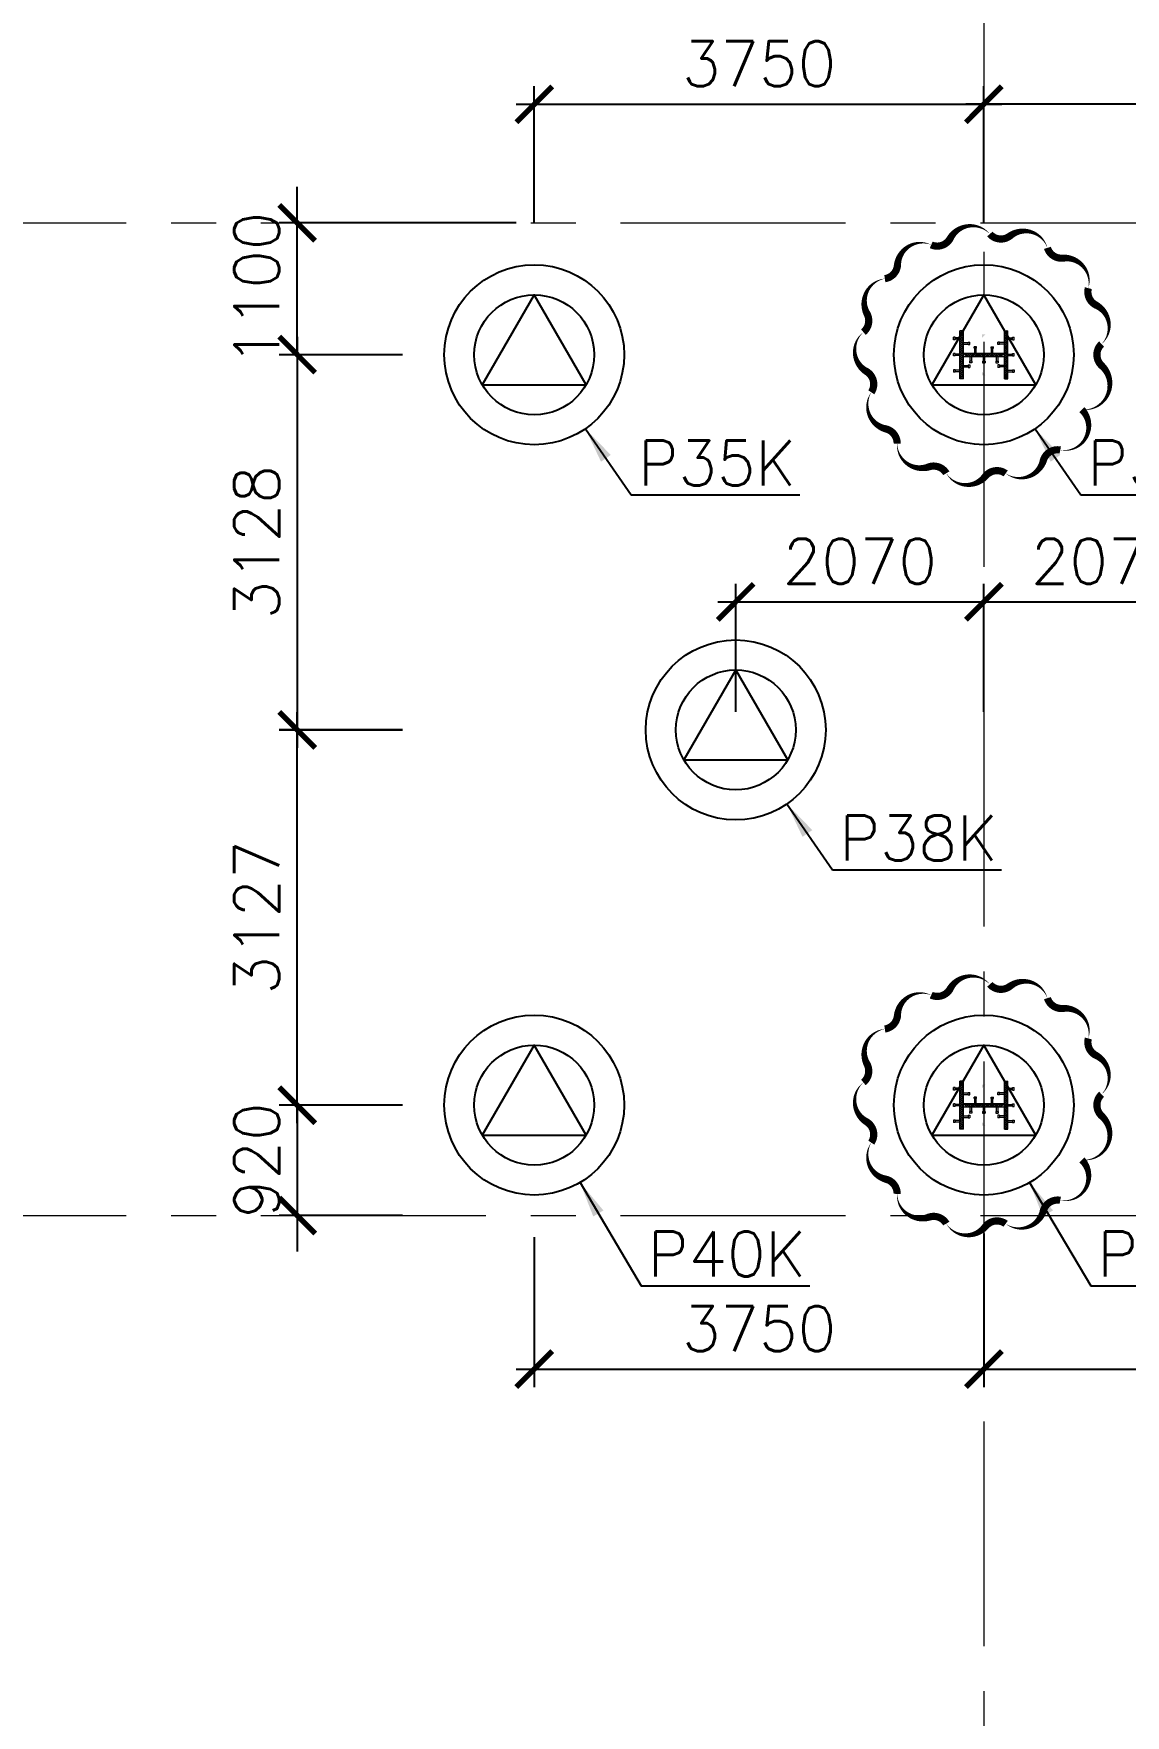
# Model space of a CAD drawing. Header units: millimetres. Extents: x -346728 to 1320345, y -537202 to -385966.
# Drawn here: x 139963 to 149069, y -436659 to -422639 of the extents above; entities that cross this region are included whole.
import ezdxf

# ---------------------------------------------------------------- set-up
doc = ezdxf.new("R2010")
doc.units = ezdxf.units.MM
doc.header["$LTSCALE"] = 100
doc.linetypes.add('X1326_GLB$0$CENTER', pattern=[2, 1.25, -0.25, 0.25, -0.25])
doc.layers.add('CL load', color=1, linetype='Continuous', plot=False)
for name, color, linetype in [('hach', 253, 'Continuous'), ('PILE MARK', 8, 'Continuous'), ('PL', 3, 'Continuous')]:
    doc.layers.add(name, color=color, linetype=linetype)
for name, color, linetype, lineweight in [('KCMANH', 8, 'Continuous', 13), ('KINGPOST', 5, 'Continuous', 20), ('X1326_GLB$0$A-tim', 8, 'X1326_GLB$0$CENTER', 9)]:
    doc.layers.add(name, color=color, linetype=linetype, lineweight=lineweight)
doc.styles.add('simplex', font='simplex.shx')
doc.dimstyles.new('100', dxfattribs={"dimscale": 150, "dimtxt": 2.5, "dimasz": 2, "dimexe": 1, "dimexo": 1, "dimgap": 1, "dimtad": 1, "dimdec": 0, "dimzin": 0, "dimdsep": 46, "dimtxsty": 'simplex', "dimblk": 'ARCHTICK', "dimcen": 1, "dimdle": 1, "dimclrd": 256, "dimclre": 256, "dimclrt": 6, "dimadec": 0, "dimazin": 0, "dimtfac": 1, "dimtdec": 0, "dimtix": 1, "dimtmove": 2, "dimatfit": 3, "dimfxl": 1, "dimtolj": 1, "dimtzin": 0, "dimarcsym": 0})
pattern_1 = [(45, (188543.33, 11377564.439), (-8.980256121, 8.980256121), []), (135, (188543.33, 11377564.439), (-8.980256121, -8.980256121), [])]

# ---------------------------------------------------------------- blocks, each defined once
blk = doc.blocks.new('_ArchTick')
at = {"color": 0, "linetype": 'ByBlock', "const_width": 0.15}
blk.add_lwpolyline([(-0.5, -0.5), (0.5, 0.5)], dxfattribs=at)
blk = doc.blocks.new('*D426')
at = {"layer": 'CL load', "lineweight": -2, "transparency": 16777216}
for p, q in [((144139, -424214), (144139, -423078)), ((147889, -424214), (147889, -423078)), ((143989, -423228), (148039, -423228))]:
    blk.add_line(p, q, dxfattribs=at)
at = {"layer": 'DEFPOINTS', "color": 0, "transparency": 16777216}
for p in [(147889, -423228), (144139, -424364, 0), (147889, -424364, 0)]:
    blk.add_point(p, dxfattribs=at)
at = {"layer": 'CL load', "lineweight": -2, "transparency": 16777216, "xscale": 300, "yscale": 300, "zscale": 300, "rotation": 180}
blk.add_blockref('_ArchTick', (144139, -423228), dxfattribs=at)
at = {"layer": 'CL load', "lineweight": -2, "transparency": 16777216, "xscale": 300, "yscale": 300, "zscale": 300}
blk.add_blockref('_ArchTick', (147889, -423228), dxfattribs=at)
at = {"layer": 'CL load', "color": 6, "transparency": 16777216, "insert": (146014, -422890), "char_height": 375, "attachment_point": 5, "style": 'simplex'}
blk.add_mtext('\\A1;3750', dxfattribs=at)
blk = doc.blocks.new('*D427')
at = {"layer": 'CL load', "lineweight": -2, "transparency": 16777216}
for p, q in [((147889, -424066), (147889, -423078)), ((151639, -424066), (151639, -423078)), ((151789, -423228), (147739, -423228))]:
    blk.add_line(p, q, dxfattribs=at)
at = {"layer": 'DEFPOINTS', "color": 0, "transparency": 16777216}
for p in [(147889, -423228), (147889, -424216, 0), (151639, -424216, 0)]:
    blk.add_point(p, dxfattribs=at)
at = {"layer": 'CL load', "lineweight": -2, "transparency": 16777216, "xscale": 300, "yscale": 300, "zscale": 300, "rotation": 180}
blk.add_blockref('_ArchTick', (147889, -423228), dxfattribs=at)
at = {"layer": 'CL load', "lineweight": -2, "transparency": 16777216, "xscale": 300, "yscale": 300, "zscale": 300}
blk.add_blockref('_ArchTick', (151639, -423228), dxfattribs=at)
at = {"layer": 'CL load', "color": 6, "transparency": 16777216, "insert": (149764, -422890), "char_height": 375, "attachment_point": 5, "style": 'simplex'}
blk.add_mtext('\\A1;3750', dxfattribs=at)
blk = doc.blocks.new('*D429')
at = {"layer": 'CL load', "lineweight": -2, "transparency": 16777216}
for p, q in [((142162, -424216), (142162, -423916)), ((143989, -424216), (142012, -424216)), ((142162, -425316), (142162, -424216)), ((143039, -425316), (142012, -425316)), ((142162, -425316), (142162, -425616))]:
    blk.add_line(p, q, dxfattribs=at)
at = {"layer": 'DEFPOINTS', "color": 0, "transparency": 16777216}
for p in [(142162, -424216), (144139, -424216, 0), (143189, -425316, 0)]:
    blk.add_point(p, dxfattribs=at)
at = {"layer": 'CL load', "lineweight": -2, "transparency": 16777216, "xscale": 300, "yscale": 300, "zscale": 300}
for p, rotation in [((142162, -424216), 270), ((142162, -425316), 90)]:
    blk.add_blockref('_ArchTick', p, dxfattribs=dict(at, rotation=rotation))
at = {"layer": 'CL load', "color": 6, "transparency": 16777216, "insert": (141824, -424766), "char_height": 375, "attachment_point": 5, "rotation": 90, "style": 'simplex'}
blk.add_mtext('\\A1;1100', dxfattribs=at)
blk = doc.blocks.new('*D430')
at = {"layer": 'CL load', "lineweight": -2, "transparency": 16777216}
for p, q in [((142162, -425166), (142162, -428594)), ((143039, -425316), (142012, -425316)), ((143039, -428444), (142012, -428444))]:
    blk.add_line(p, q, dxfattribs=at)
at = {"layer": 'DEFPOINTS', "color": 0, "transparency": 16777216}
for p in [(143189, -425316, 0), (142162, -428444), (143189, -428444, 0)]:
    blk.add_point(p, dxfattribs=at)
at = {"layer": 'CL load', "lineweight": -2, "transparency": 16777216, "xscale": 300, "yscale": 300, "zscale": 300}
for p, rotation in [((142162, -425316), 90), ((142162, -428444), 270)]:
    blk.add_blockref('_ArchTick', p, dxfattribs=dict(at, rotation=rotation))
at = {"layer": 'CL load', "color": 6, "transparency": 16777216, "insert": (141824, -426880), "char_height": 375, "attachment_point": 5, "rotation": 90, "style": 'simplex'}
blk.add_mtext('\\A1;3128', dxfattribs=at)
blk = doc.blocks.new('*D431')
at = {"layer": 'CL load', "lineweight": -2, "transparency": 16777216}
for p, q in [((142162, -431722), (142162, -428295)), ((143039, -428445), (142012, -428445)), ((143039, -431572), (142012, -431572))]:
    blk.add_line(p, q, dxfattribs=at)
at = {"layer": 'DEFPOINTS', "color": 0, "transparency": 16777216}
for p in [(142162, -428445), (143189, -428445, 0), (143189, -431572, 0)]:
    blk.add_point(p, dxfattribs=at)
at = {"layer": 'CL load', "lineweight": -2, "transparency": 16777216, "xscale": 300, "yscale": 300, "zscale": 300}
for p, rotation in [((142162, -428445), 90), ((142162, -431572), 270)]:
    blk.add_blockref('_ArchTick', p, dxfattribs=dict(at, rotation=rotation))
at = {"layer": 'CL load', "color": 6, "transparency": 16777216, "insert": (141824, -430008), "char_height": 375, "attachment_point": 5, "rotation": 90, "style": 'simplex'}
blk.add_mtext('\\A1;3127', dxfattribs=at)
blk = doc.blocks.new('*D432')
at = {"layer": 'CL load', "lineweight": -2, "transparency": 16777216}
for p, q in [((142162, -431572), (142162, -431272)), ((143039, -431572), (142012, -431572)), ((142162, -431572), (142162, -432492)), ((143039, -432492), (142012, -432492)), ((142162, -432492), (142162, -432792))]:
    blk.add_line(p, q, dxfattribs=at)
at = {"layer": 'DEFPOINTS', "color": 0, "transparency": 16777216}
for p in [(143189, -431572, 0), (142162, -432492), (143189, -432492, 0)]:
    blk.add_point(p, dxfattribs=at)
at = {"layer": 'CL load', "lineweight": -2, "transparency": 16777216, "xscale": 300, "yscale": 300, "zscale": 300}
for p, rotation in [((142162, -431572), 270), ((142162, -432492), 90)]:
    blk.add_blockref('_ArchTick', p, dxfattribs=dict(at, rotation=rotation))
at = {"layer": 'CL load', "color": 6, "transparency": 16777216, "insert": (141824, -432032), "char_height": 375, "attachment_point": 5, "rotation": 90, "style": 'simplex'}
blk.add_mtext('\\A1;920', dxfattribs=at)
blk = doc.blocks.new('*D449')
at = {"layer": 'CL load', "lineweight": -2, "transparency": 16777216}
for p, q in [((147889, -432642), (147889, -433922)), ((144139, -432674), (144139, -433922)), ((143989, -433772), (148039, -433772))]:
    blk.add_line(p, q, dxfattribs=at)
at = {"layer": 'DEFPOINTS', "color": 0, "transparency": 16777216}
for p in [(147889, -432492, 0), (144139, -432524, 0), (147889, -433772)]:
    blk.add_point(p, dxfattribs=at)
at = {"layer": 'CL load', "lineweight": -2, "transparency": 16777216, "xscale": 300, "yscale": 300, "zscale": 300, "rotation": 180}
blk.add_blockref('_ArchTick', (144139, -433772), dxfattribs=at)
at = {"layer": 'CL load', "lineweight": -2, "transparency": 16777216, "xscale": 300, "yscale": 300, "zscale": 300}
blk.add_blockref('_ArchTick', (147889, -433772), dxfattribs=at)
at = {"layer": 'CL load', "color": 6, "transparency": 16777216, "insert": (146014, -433435), "char_height": 375, "attachment_point": 5, "style": 'simplex'}
blk.add_mtext('\\A1;3750', dxfattribs=at)
blk = doc.blocks.new('*D450')
at = {"layer": 'CL load', "lineweight": -2, "transparency": 16777216}
for p, q in [((147889, -432642), (147889, -433922)), ((151639, -432674), (151639, -433922)), ((147739, -433772), (151789, -433772))]:
    blk.add_line(p, q, dxfattribs=at)
at = {"layer": 'DEFPOINTS', "color": 0, "transparency": 16777216}
for p in [(147889, -432492, 0), (151639, -432524, 0), (151639, -433772)]:
    blk.add_point(p, dxfattribs=at)
at = {"layer": 'CL load', "lineweight": -2, "transparency": 16777216, "xscale": 300, "yscale": 300, "zscale": 300, "rotation": 180}
blk.add_blockref('_ArchTick', (147889, -433772), dxfattribs=at)
at = {"layer": 'CL load', "lineweight": -2, "transparency": 16777216, "xscale": 300, "yscale": 300, "zscale": 300}
blk.add_blockref('_ArchTick', (151639, -433772), dxfattribs=at)
at = {"layer": 'CL load', "color": 6, "transparency": 16777216, "insert": (149764, -433435), "char_height": 375, "attachment_point": 5, "style": 'simplex'}
blk.add_mtext('\\A1;3750', dxfattribs=at)
blk = doc.blocks.new('*D452')
at = {"layer": 'CL load', "lineweight": -2, "transparency": 16777216}
for p, q in [((145819, -428294), (145819, -427226)), ((147889, -428294), (147889, -427226)), ((145669, -427376), (148039, -427376))]:
    blk.add_line(p, q, dxfattribs=at)
at = {"layer": 'DEFPOINTS', "color": 0, "transparency": 16777216}
for p in [(147889, -427376), (145819, -428444, 0), (147889, -428444, 0)]:
    blk.add_point(p, dxfattribs=at)
at = {"layer": 'CL load', "lineweight": -2, "transparency": 16777216, "xscale": 300, "yscale": 300, "zscale": 300, "rotation": 180}
blk.add_blockref('_ArchTick', (145819, -427376), dxfattribs=at)
at = {"layer": 'CL load', "lineweight": -2, "transparency": 16777216, "xscale": 300, "yscale": 300, "zscale": 300}
blk.add_blockref('_ArchTick', (147889, -427376), dxfattribs=at)
at = {"layer": 'CL load', "color": 6, "transparency": 16777216, "insert": (146854, -427038), "char_height": 375, "attachment_point": 5, "style": 'simplex'}
blk.add_mtext('\\A1;2070', dxfattribs=at)
blk = doc.blocks.new('*D453')
at = {"layer": 'CL load', "lineweight": -2, "transparency": 16777216}
for p, q in [((147889, -428294), (147889, -427226)), ((149959, -428294), (149959, -427226)), ((147739, -427376), (150109, -427376))]:
    blk.add_line(p, q, dxfattribs=at)
at = {"layer": 'DEFPOINTS', "color": 0, "transparency": 16777216}
for p in [(149959, -427376), (147889, -428444, 0), (149959, -428444, 0)]:
    blk.add_point(p, dxfattribs=at)
at = {"layer": 'CL load', "lineweight": -2, "transparency": 16777216, "xscale": 300, "yscale": 300, "zscale": 300, "rotation": 180}
blk.add_blockref('_ArchTick', (147889, -427376), dxfattribs=at)
at = {"layer": 'CL load', "lineweight": -2, "transparency": 16777216, "xscale": 300, "yscale": 300, "zscale": 300}
blk.add_blockref('_ArchTick', (149959, -427376), dxfattribs=at)
at = {"layer": 'CL load', "color": 6, "transparency": 16777216, "insert": (148924, -427038), "char_height": 375, "attachment_point": 5, "style": 'simplex'}
blk.add_mtext('\\A1;2070', dxfattribs=at)
blk = doc.blocks.new('LVL-KHUNGTEN')
blk.add_lwpolyline([(61072.9, 41092.8), (119123.5, 41092.8), (119123.5, 61.9), (61072.9, 61.9)], close=True)
blk = doc.blocks.new('KP50')
at = {"ltscale": 0.1}
h = blk.add_hatch(color=6, dxfattribs=at)
h.dxf.hatch_style = 1
h.paths.add_polyline_path([(14, 171), (-14, 171), (-14, 142)])
h.paths.add_polyline_path([(-14, -142), (-14, -171), (14, -171)])
at = {"layer": 'KCMANH', "linetype": 'ByBlock'}
h = blk.add_hatch(dxfattribs=at)
h.set_pattern_fill('ANSI37', color=6, scale=4, style=0)
h.set_pattern_definition(pattern_1)
h.paths.add_polyline_path([(-200, 200), (-200, 171), (200, 171), (200, 200)])
h = blk.add_hatch(dxfattribs=at)
h.set_pattern_fill('ANSI37', color=6, scale=4, style=0)
h.set_pattern_definition([(45, (188728.93, 11377564.439), (-8.980256121, 8.980256121), []), (135, (188728.93, 11377564.439), (-8.980256121, -8.980256121), [])])
h.paths.add_polyline_path([(14, 171), (-14, 142), (-14, -142), (14, -171)])
h = blk.add_hatch(dxfattribs=at)
h.set_pattern_fill('ANSI37', color=6, scale=4, style=0)
h.set_pattern_definition(pattern_1)
h.paths.add_polyline_path([(-200, -171), (-200, -200), (200, -200), (200, -171)])
for p, q in [((-125, 253), (-146, 253)), ((-146, 240), (-146, 253)), ((-125, 240), (-146, 240)), ((-142, 200), (-142, 240)), ((-129, 200), (-129, 240)), ((-125, 240), (-125, 253)), ((-102, 171), (-102, 131)), ((-89, 171), (-89, 131)), ((-10, 253), (10, 253)), ((-10, 240), (-10, 253)), ((-10, 240), (10, 240)), ((-6, 200), (-6, 240)), ((6, 200), (6, 240)), ((10, 240), (10, 253)), ((89, 171), (89, 131)), ((102, 171), (102, 131)), ((125, 253), (146, 253)), ((125, 240), (125, 253)), ((125, 240), (146, 240)), ((129, 200), (129, 240)), ((142, 200), (142, 240)), ((146, 240), (146, 253)), ((-85, 131), (-106, 131)), ((-106, 131), (-106, 118)), ((-85, 118), (-106, 118)), ((-85, 131), (-85, 118)), ((-67, 100), (-67, 120)), ((-54, 120), (-67, 120)), ((-54, 100), (-67, 100)), ((-67, 10), (-67, -10)), ((-54, 10), (-67, 10)), ((-54, 100), (-54, 120)), ((-14, 116), (-54, 116)), ((-14, 104), (-54, 104)), ((-54, 10), (-54, -10)), ((-14, 6), (-54, 6)), ((14, 76), (54, 76)), ((14, 64), (54, 64)), ((54, 60), (54, 80)), ((54, 80), (67, 80)), ((54, 60), (67, 60)), ((67, 60), (67, 80)), ((85, 131), (106, 131)), ((85, 131), (85, 118)), ((85, 118), (106, 118)), ((106, 131), (106, 118)), ((-85, -118), (-106, -118)), ((-106, -131), (-106, -118)), ((-85, -131), (-106, -131)), ((-102, -171), (-102, -131)), ((-89, -171), (-89, -131)), ((-85, -131), (-85, -118)), ((-54, -10), (-67, -10)), ((-67, -100), (-67, -120)), ((-54, -100), (-67, -100)), ((-54, -120), (-67, -120)), ((-14, -6), (-54, -6)), ((-54, -100), (-54, -120)), ((-14, -104), (-54, -104)), ((-14, -116), (-54, -116)), ((14, -64), (54, -64)), ((14, -76), (54, -76)), ((54, -60), (54, -80)), ((54, -60), (67, -60)), ((54, -80), (67, -80)), ((67, -60), (67, -80)), ((85, -118), (106, -118)), ((85, -131), (85, -118)), ((85, -131), (106, -131)), ((89, -171), (89, -131)), ((102, -171), (102, -131)), ((106, -131), (106, -118)), ((-125, -240), (-146, -240)), ((-146, -240), (-146, -253)), ((-125, -253), (-146, -253)), ((-142, -200), (-142, -240)), ((-129, -200), (-129, -240)), ((-125, -240), (-125, -253)), ((-10, -240), (10, -240)), ((-10, -240), (-10, -253)), ((-10, -253), (10, -253)), ((-6, -200), (-6, -240)), ((6, -200), (6, -240)), ((10, -240), (10, -253)), ((125, -240), (146, -240)), ((125, -240), (125, -253)), ((125, -253), (146, -253)), ((129, -200), (129, -240)), ((142, -200), (142, -240)), ((146, -240), (146, -253))]:
    blk.add_line(p, q, dxfattribs=at)
at = {"layer": 'KINGPOST', "color": 6, "linetype": 'ByBlock'}
for p, q in [((-200, 200), (200, 200)), ((-200, 171), (-200, 200)), ((-200, 171), (200, 171)), ((-14, 171), (-14, -171)), ((-14, 142), (14, 171)), ((14, 171), (14, -171)), ((200, 171), (200, 200)), ((-200, -171), (200, -171)), ((-200, -171), (-200, -200)), ((-200, -200), (200, -200)), ((-14, -142), (14, -171)), ((200, -171), (200, -200))]:
    blk.add_line(p, q, dxfattribs=at)
blk.add_lwpolyline([(-14, 0), (14, 0)], dxfattribs=at)
blk = doc.blocks.new('B1 Kingpost Layout Plan1')
at = {"layer": 'KCMANH', "linetype": 'ByBlock', "rotation": 90}
for p in [(-2475, -10550, 0), (-2475, -16806, 0)]:
    blk.add_blockref('KP50', p, dxfattribs=at)

msp = doc.modelspace()

# ---------------------------------------------------------------- hatches: boundary and pattern name
at = {"ltscale": 0.1}
h = msp.add_hatch(color=6, dxfattribs=at)
h.dxf.hatch_style = 1
h.paths.add_polyline_path([(147903, -425145.2), (147874.2, -425145.2), (147874.2, -425174)])
h.paths.add_polyline_path([(147874.2, -425458.8), (147874.2, -425487.6), (147903, -425487.6)])
h = msp.add_hatch(color=6, dxfattribs=at)
h.dxf.hatch_style = 1
h.paths.add_polyline_path([(147903, -431400.3), (147874.2, -431400.3), (147874.2, -431429.1)])
h.paths.add_polyline_path([(147874.2, -431713.9), (147874.2, -431742.7), (147903, -431742.7)])
at = {"layer": 'hach'}
h = msp.add_hatch(dxfattribs=at)
h.set_pattern_fill('ANSI31', color=256, scale=70)
h.set_pattern_definition([(45, (121918.56, -508591.22), (-157.15448, 157.15448), [])])
h.paths.add_polyline_path([(142200.7, -410142.2), (128621.2, -428107.5), (155914.1, -501359), (162214.1, -503970.9), (238136.4, -469396.6), (242695.2, -462329.4), (242687.2, -415142.7), (237685.1, -410142.2)])
h.paths.add_polyline_path([(142797.9, -411342.2), (129975.7, -428305.7), (156856.2, -500450.6), (162191.6, -502662.6), (237318.8, -468450.4), (241495.1, -461976.1), (241487, -415639.4), (237188.2, -411342.2)], flags=16)
h = msp.add_hatch(dxfattribs=at)
h.set_pattern_fill('AR-CONC', color=256, scale=4)
h.set_pattern_definition([(50, (121918.56, -508591.2), (728.7387, -63.7563), [76.2, -838.2]), (355, (121918.56, -508591.2), (-140.9737, 764.2274), [60.96, -670.5623]), (100.45144, (121979.3, -508596.54), (587.765, 700.471), [64.76, -712.361]), (46.1842, (121918.6, -508388), (1084.316, -168.1693), [114.3, -1257.3]), (96.63556, (122008.9, -508402), (949.6165, 989.7045), [97.14, -1068.5424]), (351.18415, (121918.6, -508388), (949.6165, 989.7045), [91.44, -1005.839]), (21, (122020.16, -508438.8), (606.4576, -409.0608), [76.2, -838.2]), (326, (122020.16, -508438.8), (247.208, 736.752), [60.96, -670.56]), (71.45144, (122070.7, -508472.9), (853.6657, 327.691), [64.76, -712.3598]), (37.5, (121918.56, -508591.22), (12.3544, 338.22016), [0, -662.432, 0, -680.72, 0, -673.1]), (7.5, (121918.56, -508591.22), (267.27865, 400.7223), [0, -388.112, 0, -647.192, 0, -256.54]), (327.5, (121692, -508591.22), (542.3624, -22.91498), [0, -254, 0, -792.48, 0, -1051.56]), (317.5, (121590.4, -508591.2), (592.5167, 101.706), [0, -330.2, 0, -526.288, 0, -746.76])])
h.paths.add_polyline_path([(142200.7, -410142.2), (128621.2, -428107.5), (155914.1, -501359), (162214.1, -503970.9), (238136.4, -469396.6), (242695.2, -462329.4), (242687.2, -415142.7), (237685.1, -410142.2)])
h.paths.add_polyline_path([(142797.9, -411342.2), (129975.7, -428305.7), (156856.2, -500450.6), (162191.6, -502662.6), (237318.8, -468450.4), (241495.1, -461976.1), (241487, -415639.4), (237188.2, -411342.2)], flags=16)

# ---------------------------------------------------------------- linework, layer by layer
at = {"color": 6, "elevation": -2718.3}
for points in [[(148870.6, -425226.6, 0, 60, 0.5205671), (148823.9, -424902.1, 60, 60, -0.3534527), (148760.3, -424761, 0, 60, 0.5205671), (148548, -424510.8, 60, 60, -0.3534915), (148419, -424425.1, 0, 60, 0.5205671), (148106.2, -424326.1, 60, 60, -0.3944899), (147938.8, -424309.7, 0, 60, 0.520567), (147608, -424346.5, 60, 60, -0.3907151), (147449.7, -424399.9, 0, 60, 0.520567), (147168.4, -424568.7, 60, 60, -0.3534934), (147062.9, -424682, 0, 60, 0.5205671), (146914.4, -424974.7, 60, 60, -0.3571345), (146884.1, -425127.8, 0, 60, 0.520567), (146909.8, -425455.5, 60, 60, -0.4289707), (146950.1, -425629.4, 0, 60, 0.520567), (147070.9, -425934.2, 60, 60, -0.3534582), (147165.5, -426056.7, 0, 60, 0.520567), (147430.2, -426250.8, 60, 60, -0.3534893), (147575.5, -426304.2, 0, 60, 0.5205671), (147902.7, -426327.8, 60, 60, -0.3982747), (148070.6, -426305.9, 0, 60, 0.520567), (148385.3, -426197.5, 60, 60, -0.3869502), (148526.3, -426110.3, 0, 60, 0.7314349), (148706.9, -425774, 0, 60, 0.7206829), (148871.6, -425407.1, 60, 60, -0.4358983)], [(148870.6, -431481.7, 0, 60, 0.5205671), (148823.9, -431157.2, 60, 60, -0.3534527), (148760.3, -431016.1, 0, 60, 0.5205671), (148548, -430765.9, 60, 60, -0.3534915), (148419, -430680.2, 0, 60, 0.5205671), (148106.2, -430581.2, 60, 60, -0.3944899), (147938.8, -430564.8, 0, 60, 0.520567), (147608, -430601.6, 60, 60, -0.3907151), (147449.7, -430655, 0, 60, 0.520567), (147168.4, -430823.8, 60, 60, -0.3534934), (147062.9, -430937.1, 0, 60, 0.5205671), (146914.4, -431229.8, 60, 60, -0.3571345), (146884.1, -431382.9, 0, 60, 0.520567), (146909.8, -431710.6, 60, 60, -0.4289707), (146950.1, -431884.5, 0, 60, 0.520567), (147070.9, -432189.3, 60, 60, -0.3534582), (147165.5, -432311.8, 0, 60, 0.520567), (147430.2, -432505.9, 60, 60, -0.3534893), (147575.5, -432559.3, 0, 60, 0.5205671), (147902.7, -432582.9, 60, 60, -0.3982747), (148070.6, -432561, 0, 60, 0.520567), (148385.3, -432452.6, 60, 60, -0.3869502), (148526.3, -432365.4, 0, 60, 0.7314349), (148706.9, -432029.1, 0, 60, 0.7206829), (148871.6, -431662.2, 60, 60, -0.4358983)]]:
    msp.add_lwpolyline(points, format="xyseb", close=True, dxfattribs=at)
at = {"layer": 'PL', "elevation": -1404.9}
for points in [[(143705.6, -425566.4), (144571.6, -425566.4), (144138.6, -424816.4)], [(143705.6, -425566.4), (144571.6, -425566.4), (144138.6, -424816.4)], [(147455.6, -425566.4), (148321.6, -425566.4), (147888.6, -424816.4)], [(147455.6, -425566.4), (148321.6, -425566.4), (147888.6, -424816.4)], [(145386.5, -428694), (146252.6, -428694), (145819.5, -427944)], [(145386.5, -428694), (146252.6, -428694), (145819.5, -427944)], [(143705.6, -431821.5), (144571.6, -431821.5), (144138.6, -431071.5)], [(143705.6, -431821.5), (144571.6, -431821.5), (144138.6, -431071.5)], [(147455.6, -431821.5), (148321.6, -431821.5), (147888.6, -431071.5)], [(147455.6, -431821.5), (148321.6, -431821.5), (147888.6, -431071.5)]]:
    msp.add_lwpolyline(points, close=True, dxfattribs=at)
at = {"layer": 'PL'}
for centre, radius in [((144138.6, -425316.4, -1404.9), 750), ((144138.6, -425316.4, -1404.9), 750), ((147888.6, -425316.4, -1404.9), 750), ((147888.6, -425316.4, -1404.9), 750), ((144138.6, -425316.4, -1404.9), 500), ((144138.6, -425316.4, -1404.9), 500), ((147888.6, -425316.4, -1404.9), 500), ((147888.6, -425316.4, -1404.9), 500), ((145819.5, -428444, -1404.9), 750), ((145819.5, -428444, -1404.9), 750), ((145819.5, -428444, -1404.9), 500), ((145819.5, -428444, -1404.9), 500), ((144138.6, -431571.5, -1404.9), 750), ((144138.6, -431571.5, -1404.9), 750), ((147888.6, -431571.5, -1404.9), 750), ((147888.6, -431571.5, -1404.9), 750), ((144138.6, -431571.5, -1404.9), 500), ((144138.6, -431571.5, -1404.9), 500), ((147888.6, -431571.5, -1404.9), 500), ((147888.6, -431571.5, -1404.9), 500)]:
    msp.add_circle(centre, radius, dxfattribs=at)
at = {"layer": 'X1326_GLB$0$A-tim', "ltscale": 15}
for p, q in [((147888.6, -398208.6, -1404.9), (147888.6, -512162.7, -1404.9)), ((120859.5, -424216.4, -1404.9), (255546, -424216.4, -1404.9)), ((120859.5, -432491.5, -1404.9), (255546, -432491.5, -1404.9))]:
    msp.add_line(p, q, dxfattribs=at)

# ---------------------------------------------------------------- block references
at = {"extrusion": (0.00597, -2.28885e-18, 0.999982), "xscale": 3.385207865094198, "yscale": 3.385207865094198, "zscale": 3.385207865094198}
msp.add_blockref('LVL-KHUNGTEN', (-107243.5, -525073.6, -287.1), dxfattribs=at)
msp.add_blockref('B1 Kingpost Layout Plan1', (150363.7, -414766, -1404.9))

# ---------------------------------------------------------------- texts
at = {"layer": 'PILE MARK', "color": 4, "style": 'simplex'}
for s, p in [('P35K', (145004, -426406.1, -1404.9)), ('P36K', (148754, -426406.1, -1404.9)), ('P38K', (146685, -429533.7, -1404.9)), ('P40K', (145087.2, -432999.6, -1404.9)), ('P41K', (148837.2, -432999.6, -1404.9))]:
    msp.add_text(s, height=375, dxfattribs=at).set_placement(p)

# ---------------------------------------------------------------- dimensions: what is measured, and where the dimension line sits
at = {"layer": 'CL load'}
for base, p1, p2, picture, middle in [((147888.6, -423227.7, -1404.9), (144138.6, -424364, -1404.9), (147888.6, -424364, -1404.9), '*D426', (146013.6, -422890.2, -1404.9)), ((147888.6, -423227.7, -1404.9), (151638.6, -424216.4, -1404.9), (147888.6, -424216.4, -1404.9), '*D427', (149763.6, -422890.2, -1404.9)), ((147888.6, -427375.6, -1404.9), (145818.5, -428444, -1404.9), (147888.6, -428444, -1404.9), '*D452', (146853.6, -427038.1, -1404.9)), ((149958.6, -427375.6, -1404.9), (147888.6, -428444, -1404.9), (149958.6, -428444, -1404.9), '*D453', (148923.6, -427038.1, -1404.9)), ((147888.6, -433772.2, -1404.9), (144138.6, -432524, -1404.9), (147888.6, -432491.5, -1404.9), '*D449', (146013.6, -433434.7, -1404.9)), ((151638.6, -433772.2, -1404.9), (147888.6, -432491.5, -1404.9), (151638.6, -432524, -1404.9), '*D450', (149763.6, -433434.7, -1404.9))]:
    dim = msp.add_linear_dim(base=base, p1=p1, p2=p2, dimstyle='100', dxfattribs=at)
    dim.commit()
    dim.dimension.update_dxf_attribs({"geometry": picture, "text_midpoint": middle})
for base, p1, p2, picture, middle in [((142161.6, -424216.4, -1404.9), (143188.6, -425316.4, -1404.9), (144138.6, -424216.4, -1404.9), '*D429', (141824.1, -424766.4, -1404.9)), ((142161.6, -428444, -1404.9), (143188.6, -425316.4, -1404.9), (143188.6, -428444, -1404.9), '*D430', (141824.1, -426880.2, -1404.9)), ((142161.6351, -428444.9556, -1404.9494), (143188.5852, -431571.5069, -1404.9494), (143188.5852, -428444.9556, -1404.9494), '*D431', (141824.1351, -430008.2313, -1404.9494)), ((142161.6, -432491.5, -1404.9), (143188.6, -431571.5, -1404.9), (143188.6, -432491.5, -1404.9), '*D432', (141824.1, -432031.5, -1404.9))]:
    dim = msp.add_linear_dim(base=base, p1=p1, p2=p2, angle=90, dimstyle='100', dxfattribs=at)
    dim.commit()
    dim.dimension.update_dxf_attribs({"geometry": picture, "text_midpoint": middle})

# ---------------------------------------------------------------- leaders
at = {"layer": 'PILE MARK'}
for points in [[(144565.5, -425933.1, -1404.9), (144946.7, -426483.7, -1404.9), (146354, -426483.7, -1404.9)], [(148315.5, -425933.1, -1404.9), (148696.7, -426483.7, -1404.9), (150104, -426483.7, -1404.9)], [(146246.4, -429060.6, -1404.9), (146627.7, -429611.2, -1404.9), (148034.9, -429611.2, -1404.9)], [(144520.6, -432216.9, -1404.9), (145029.9, -433077.2, -1404.9), (146437.2, -433077.2, -1404.9)], [(148270.6, -432216.9, -1404.9), (148779.9, -433077.2, -1404.9), (150187.2, -433077.2, -1404.9)]]:
    msp.add_leader(points, dimstyle='100', override={"dimgap": 1, "dimtad": 0}, dxfattribs=at)

doc.saveas('drawing.dxf')
